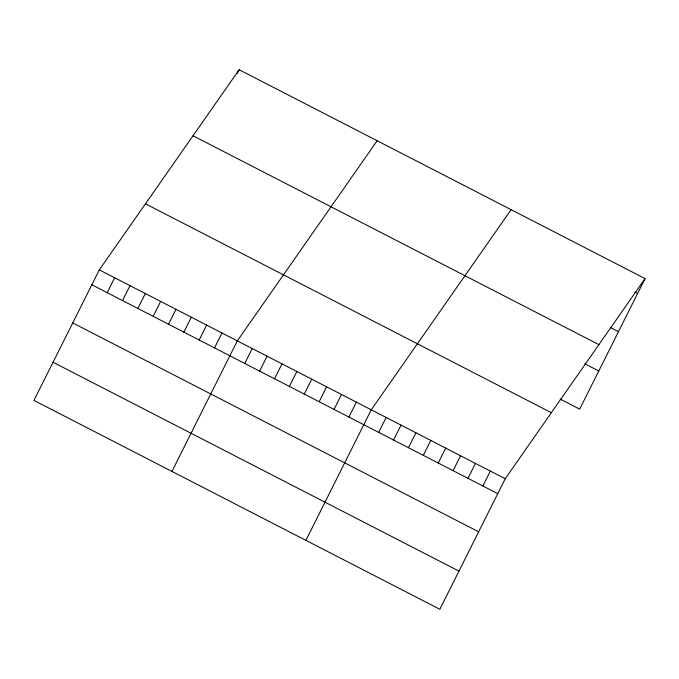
<?xml version="1.0" encoding="UTF-8"?>
<svg xmlns="http://www.w3.org/2000/svg" width="679" height="679" viewBox="0 0 679 679"><rect width="100%" height="100%" fill="white"/><g stroke="black" fill="none" stroke-linecap="round" stroke-linejoin="round"><path stroke-width="1.02" d="M99.321 269.869L33.95 400.406L439.848 609.275L505.218 478.737L645.05 278.594L239.152 69.725L99.321 269.869L505.218 478.737M107.189 292.657L114.649 277.753M122.526 300.551L129.986 285.647M237.285 73.451L239.152 69.725M137.854 308.444L145.323 293.54M153.191 316.338L160.651 301.425M168.528 324.223L175.988 309.318M183.856 332.116L191.325 317.212M199.193 340.009L206.654 325.097M214.53 347.894L221.991 332.99M171.957 471.421L237.327 340.883L377.159 140.74M244.746 363.443L252.206 348.539M259.624 371.107L267.093 356.203M274.511 378.763L281.972 363.859M289.39 386.419L296.859 371.515M304.277 394.083L311.737 379.179M319.155 401.739L326.624 386.835M334.043 409.403L341.503 394.491M348.921 417.059L356.39 402.155M305.906 540.348L371.269 409.81L511.1 209.667M378.687 432.379L386.156 417.475M393.574 440.034L401.034 425.13M408.452 447.69L415.921 432.786M423.34 455.354L430.8 440.45M438.218 463.01L445.687 448.106M453.105 470.666L460.566 455.762M467.984 478.33L475.453 463.426M482.871 485.986L490.331 471.082M645.05 278.594L579.679 409.131L560.15 399.082M634.797 292.063L637.589 293.506M611.032 327.83L618.476 331.658M193.006 135.766L598.903 344.643M584.84 363.8L598.793 370.98M145.467 203.819L551.365 412.696M91.852 284.773L497.749 493.65M72.746 322.932L478.644 531.801M53.055 362.247L458.962 571.124"/></g></svg>
